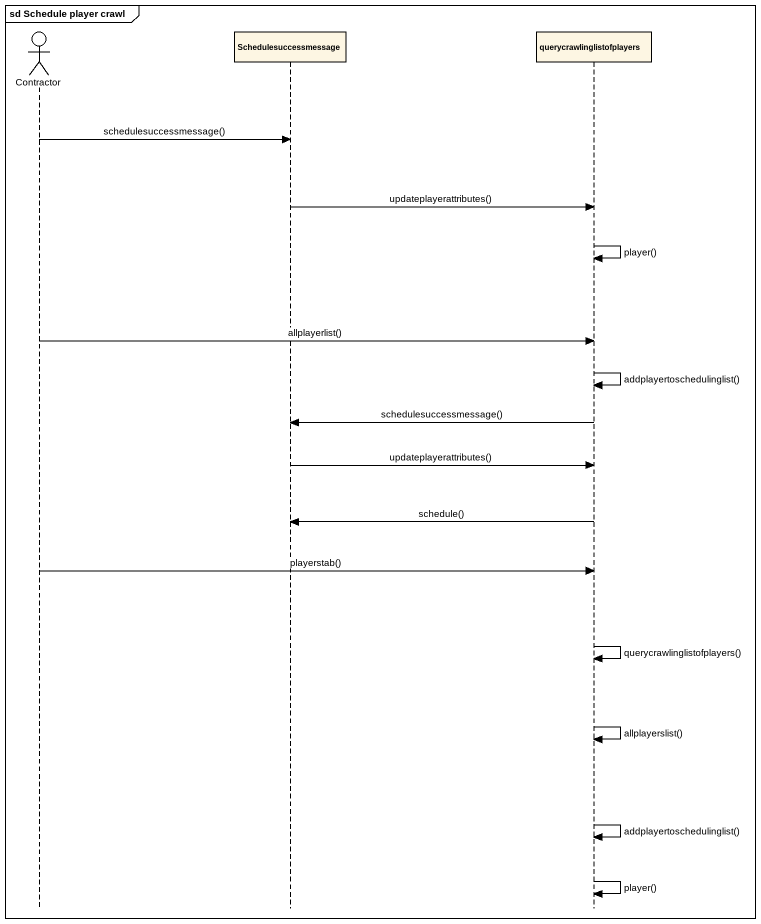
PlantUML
@startuml
mainframe sd Schedule player crawl
hide footbox
actor Contractor
participant Schedulesuccessmessage
participant querycrawlinglistofplayers

Contractor -> Schedulesuccessmessage : schedulesuccessmessage()
Schedulesuccessmessage -> querycrawlinglistofplayers : updateplayerattributes()
querycrawlinglistofplayers -> querycrawlinglistofplayers : player()
Contractor -> querycrawlinglistofplayers : allplayerlist()
querycrawlinglistofplayers -> querycrawlinglistofplayers : addplayertoschedulinglist()
querycrawlinglistofplayers -> Schedulesuccessmessage : schedulesuccessmessage()
Schedulesuccessmessage -> querycrawlinglistofplayers : updateplayerattributes()
querycrawlinglistofplayers -> Schedulesuccessmessage : schedule()
Contractor -> querycrawlinglistofplayers : playerstab()
querycrawlinglistofplayers -> querycrawlinglistofplayers : querycrawlinglistofplayers()
querycrawlinglistofplayers -> querycrawlinglistofplayers : allplayerslist()
querycrawlinglistofplayers -> querycrawlinglistofplayers : addplayertoschedulinglist()
querycrawlinglistofplayers -> querycrawlinglistofplayers : player()
@enduml
